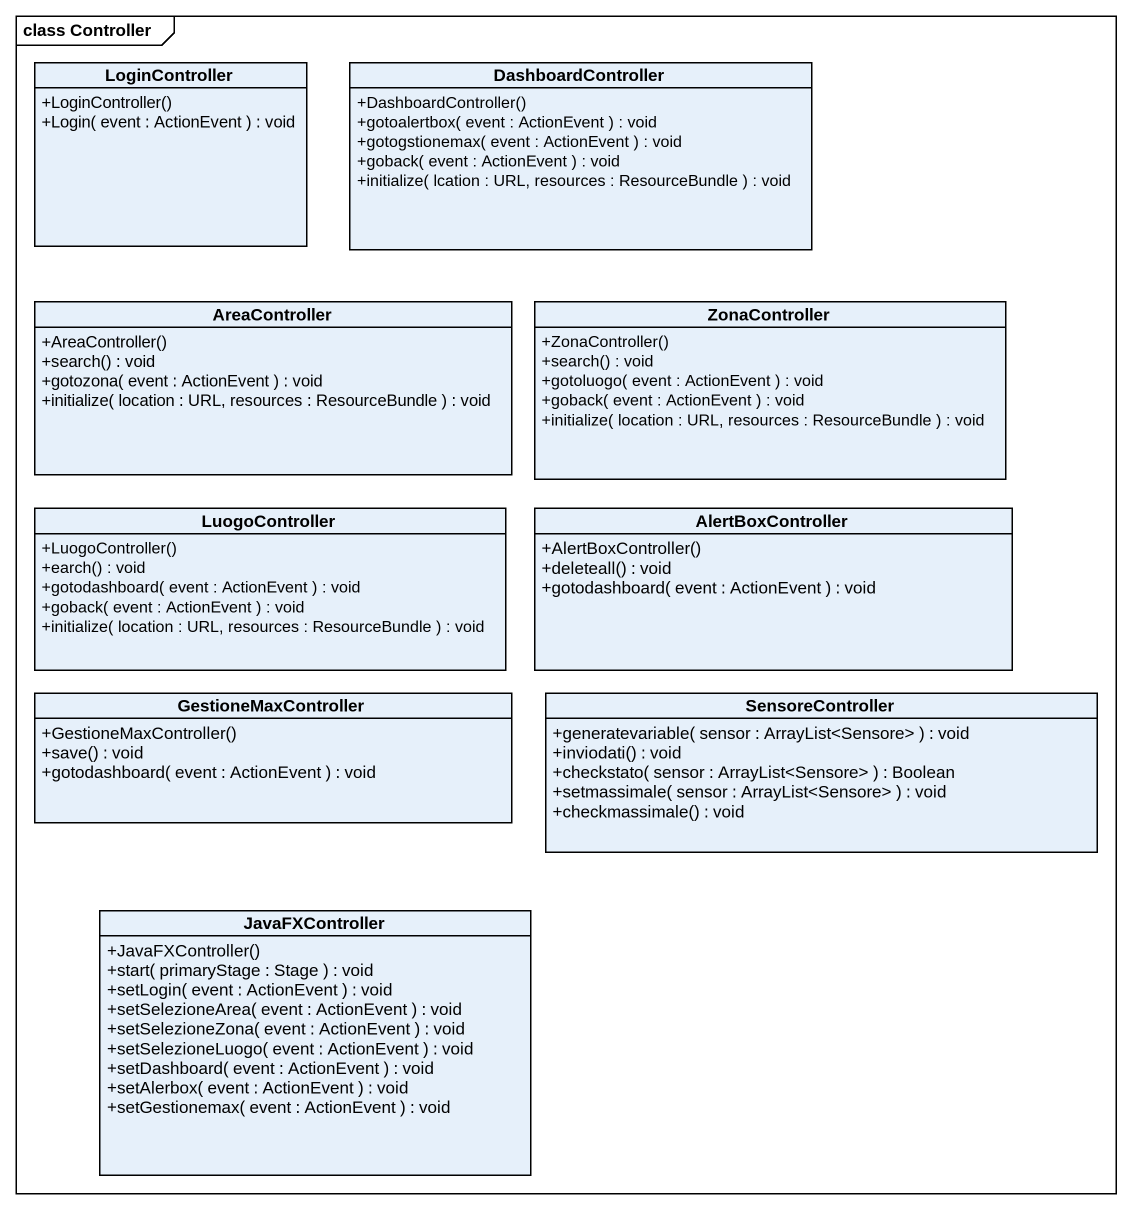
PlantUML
@startuml
mainframe class Controller
hide circle
hide empty members
skinparam classAttributeIconSize 0
class LoginController {
  +LoginController()
  +Login( event : ActionEvent ) : void
}
class DashboardController {
  +DashboardController()
  +gotoalertbox( event : ActionEvent ) : void
  +gotogstionemax( event : ActionEvent ) : void
  +goback( event : ActionEvent ) : void
  +initialize( lcation : URL, resources : ResourceBundle ) : void
}
class AreaController {
  +AreaController()
  +search() : void
  +gotozona( event : ActionEvent ) : void
  +initialize( location : URL, resources : ResourceBundle ) : void
}
class ZonaController {
  +ZonaController()
  +search() : void
  +gotoluogo( event : ActionEvent ) : void
  +goback( event : ActionEvent ) : void
  +initialize( location : URL, resources : ResourceBundle ) : void
}
class LuogoController {
  +LuogoController()
  +earch() : void
  +gotodashboard( event : ActionEvent ) : void
  +goback( event : ActionEvent ) : void
  +initialize( location : URL, resources : ResourceBundle ) : void
}
class AlertBoxController {
  +AlertBoxController()
  +deleteall() : void
  +gotodashboard( event : ActionEvent ) : void
}
class GestioneMaxController {
  +GestioneMaxController()
  +save() : void
  +gotodashboard( event : ActionEvent ) : void
}
class SensoreController {
  +generatevariable( sensor : ArrayList<Sensore> ) : void
  +inviodati() : void
  +checkstato( sensor : ArrayList<Sensore> ) : Boolean
  +setmassimale( sensor : ArrayList<Sensore> ) : void
  +checkmassimale() : void
}
class JavaFXController {
  +JavaFXController()
  +start( primaryStage : Stage ) : void
  +setLogin( event : ActionEvent ) : void
  +setSelezioneArea( event : ActionEvent ) : void
  +setSelezioneZona( event : ActionEvent ) : void
  +setSelezioneLuogo( event : ActionEvent ) : void
  +setDashboard( event : ActionEvent ) : void
  +setAlerbox( event : ActionEvent ) : void
  +setGestionemax( event : ActionEvent ) : void
}
@enduml
